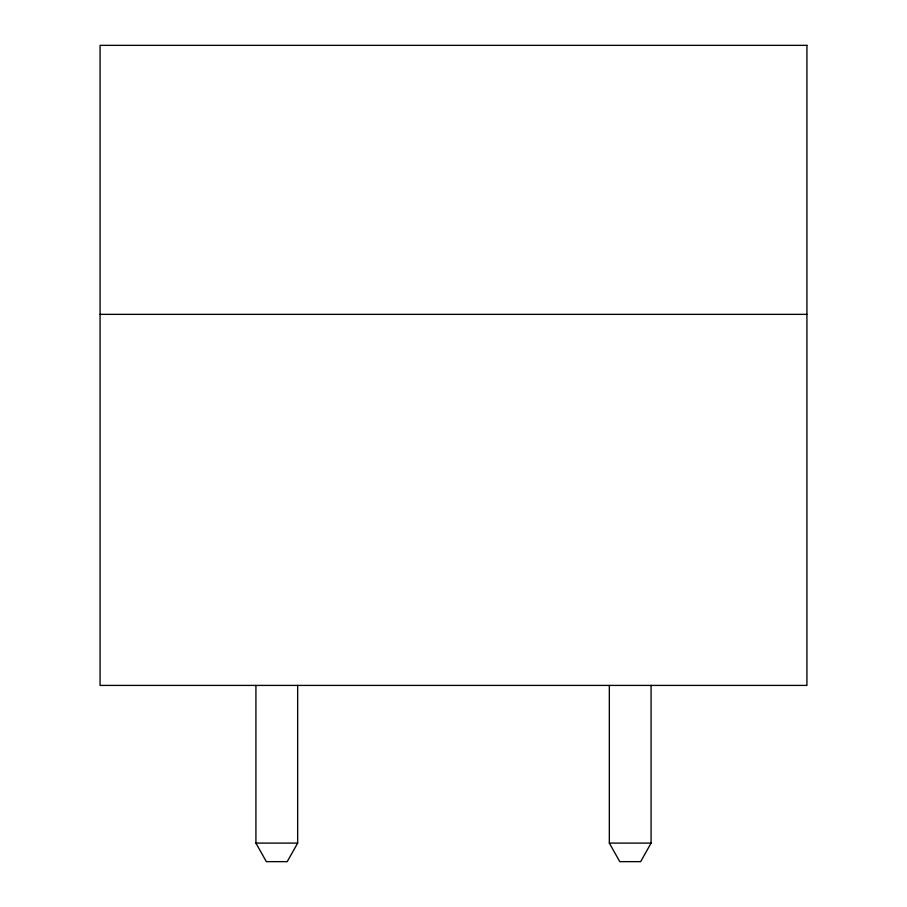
<?xml version="1.0" encoding="UTF-8"?>
<svg xmlns="http://www.w3.org/2000/svg" width="907" height="907" viewBox="0 0 907 907"><rect width="100%" height="100%" fill="white"/><g stroke="black" fill="none" stroke-linecap="round" stroke-linejoin="round"><path stroke-width="1.36" d="M297.666 685.409L297.666 843.102L287.224 861.65L266.352 861.65L255.921 843.102L255.921 685.409M651.079 685.409L651.079 843.102L640.648 861.65L619.776 861.65L609.334 843.102L609.334 685.409M100.076 314.355L806.924 314.355M255.921 843.102L297.666 843.102M609.334 843.102L651.079 843.102M806.924 45.35L100.076 45.35L100.076 685.409L806.924 685.409L806.924 45.35"/></g></svg>
